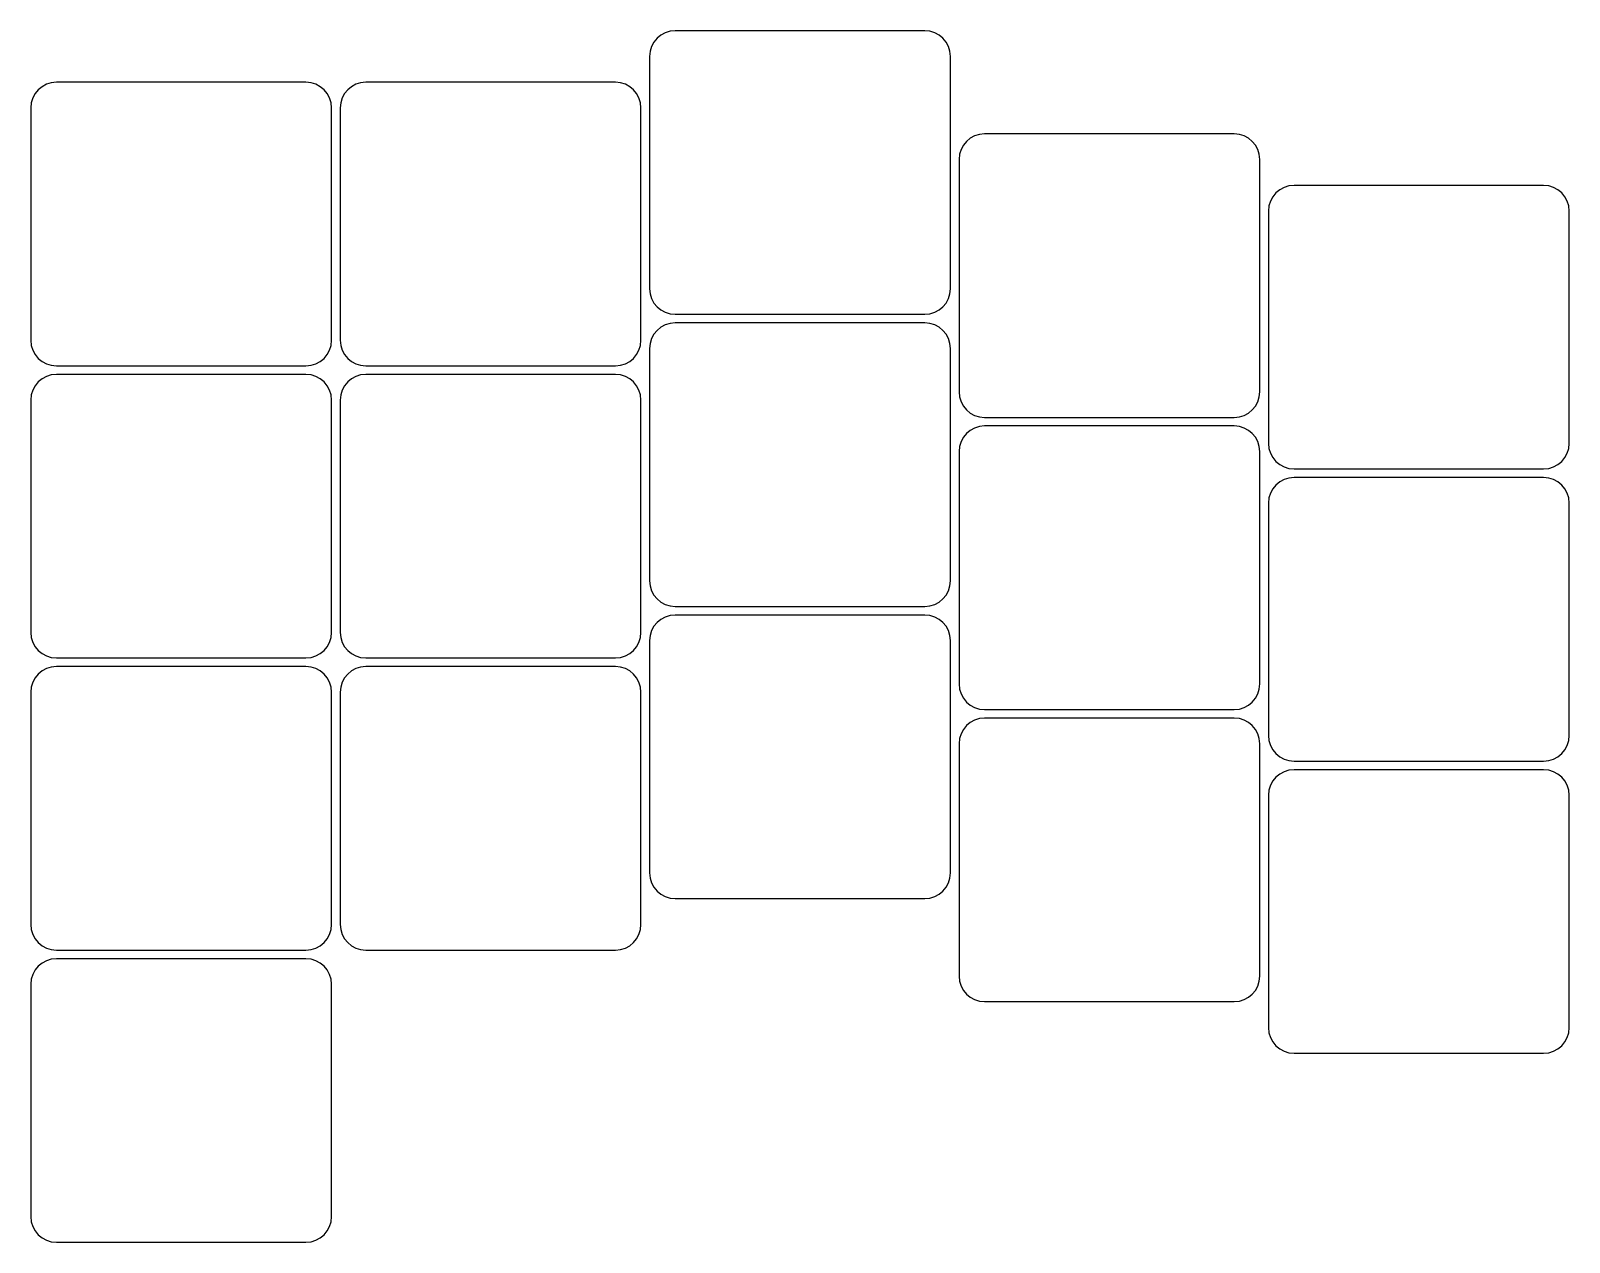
# Model space of a CAD drawing. Header units: millimetres. Extents: x -8.8 to 80.8, y -8.2 to 62.2.
import ezdxf

# ---------------------------------------------------------------- set-up
doc = ezdxf.new("R2010")
doc.units = ezdxf.units.MM

msp = doc.modelspace()

# ---------------------------------------------------------------- linework, layer by layer
for p, q in [((43.26, 62.25), (28.74, 62.25)), ((27.25, 60.76), (27.25, 47.24)), ((44.75, 47.24), (44.75, 60.76)), ((7.26, 59.25), (-7.26, 59.25)), ((25.26, 59.25), (10.74, 59.25)), ((-8.75, 57.76), (-8.75, 44.24)), ((8.75, 44.24), (8.75, 57.76)), ((9.25, 57.76), (9.25, 44.24)), ((26.75, 44.24), (26.75, 57.76)), ((61.26, 56.25), (46.74, 56.25)), ((45.25, 54.76), (45.25, 41.24)), ((62.75, 41.24), (62.75, 54.76)), ((79.26, 53.25), (64.74, 53.25)), ((63.25, 51.76), (63.25, 38.24)), ((80.75, 38.24), (80.75, 51.76)), ((28.74, 45.75), (43.26, 45.75)), ((43.26, 45.25), (28.74, 45.25)), ((27.25, 43.76), (27.25, 30.24)), ((44.75, 30.24), (44.75, 43.76)), ((-7.26, 42.75), (7.26, 42.75)), ((7.26, 42.25), (-7.26, 42.25)), ((10.74, 42.75), (25.26, 42.75)), ((25.26, 42.25), (10.74, 42.25)), ((-8.75, 40.76), (-8.75, 27.24)), ((8.75, 27.24), (8.75, 40.76)), ((9.25, 40.76), (9.25, 27.24)), ((26.75, 27.24), (26.75, 40.76)), ((46.74, 39.75), (61.26, 39.75)), ((61.26, 39.25), (46.74, 39.25)), ((45.25, 37.76), (45.25, 24.24)), ((62.75, 24.24), (62.75, 37.76)), ((64.74, 36.75), (79.26, 36.75)), ((79.26, 36.25), (64.74, 36.25)), ((63.25, 34.76), (63.25, 21.24)), ((80.75, 21.24), (80.75, 34.76)), ((28.74, 28.75), (43.26, 28.75)), ((43.26, 28.25), (28.74, 28.25)), ((27.25, 26.76), (27.25, 13.24)), ((44.75, 13.24), (44.75, 26.76)), ((-7.26, 25.75), (7.26, 25.75)), ((7.26, 25.25), (-7.26, 25.25)), ((10.74, 25.75), (25.26, 25.75)), ((25.26, 25.25), (10.74, 25.25)), ((-8.75, 23.76), (-8.75, 10.24)), ((8.75, 10.24), (8.75, 23.76)), ((9.25, 23.76), (9.25, 10.24)), ((26.75, 10.24), (26.75, 23.76)), ((46.74, 22.75), (61.26, 22.75)), ((61.26, 22.25), (46.74, 22.25)), ((45.25, 20.76), (45.25, 7.24)), ((62.75, 7.24), (62.75, 20.76)), ((64.74, 19.75), (79.26, 19.75)), ((79.26, 19.25), (64.74, 19.25)), ((63.25, 17.76), (63.25, 4.24)), ((80.75, 4.24), (80.75, 17.76)), ((28.74, 11.75), (43.26, 11.75)), ((-7.26, 8.75), (7.26, 8.75)), ((7.26, 8.25), (-7.26, 8.25)), ((10.74, 8.75), (25.26, 8.75)), ((-8.75, 6.76), (-8.75, -6.76)), ((8.75, -6.76), (8.75, 6.76)), ((46.74, 5.75), (61.26, 5.75)), ((64.74, 2.75), (79.26, 2.75)), ((-7.26, -8.25), (7.26, -8.25))]:
    msp.add_line(p, q)
for centre, start, end in [((28.74, 60.76), 90, 180), ((43.26, 60.76), 0, 90), ((-7.26, 57.76), 90, 180), ((7.26, 57.76), 0, 90), ((10.74, 57.76), 90, 180), ((25.26, 57.76), 0, 90), ((46.74, 54.76), 90, 180), ((61.26, 54.76), 0, 90), ((64.74, 51.76), 90, 180), ((79.26, 51.76), 0, 90), ((28.74, 47.24), 180, 270), ((43.26, 47.24), 270, 0), ((28.74, 43.76), 90, 180), ((43.26, 43.76), 0, 90), ((-7.26, 44.24), 180, 270), ((7.26, 44.24), 270, 0), ((10.74, 44.24), 180, 270), ((25.26, 44.24), 270, 0), ((-7.26, 40.76), 90, 180), ((7.26, 40.76), 0, 90), ((10.74, 40.76), 90, 180), ((25.26, 40.76), 0, 90), ((46.74, 41.24), 180, 270), ((61.26, 41.24), 270, 0), ((46.74, 37.76), 90, 180), ((61.26, 37.76), 0, 90), ((64.74, 38.24), 180, 270), ((79.26, 38.24), 270, 0), ((64.74, 34.76), 90, 180), ((79.26, 34.76), 0, 90), ((28.74, 30.24), 180, 270), ((43.26, 30.24), 270, 0), ((28.74, 26.76), 90, 180), ((43.26, 26.76), 0, 90), ((-7.26, 27.24), 180, 270), ((7.26, 27.24), 270, 0), ((10.74, 27.24), 180, 270), ((25.26, 27.24), 270, 0), ((-7.26, 23.76), 90, 180), ((7.26, 23.76), 0, 90), ((10.74, 23.76), 90, 180), ((25.26, 23.76), 0, 90), ((46.74, 24.24), 180, 270), ((61.26, 24.24), 270, 0), ((46.74, 20.76), 90, 180), ((61.26, 20.76), 0, 90), ((64.74, 21.24), 180, 270), ((79.26, 21.24), 270, 0), ((64.74, 17.76), 90, 180), ((79.26, 17.76), 0, 90), ((28.74, 13.24), 180, 270), ((43.26, 13.24), 270, 0), ((-7.26, 10.24), 180, 270), ((7.26, 10.24), 270, 0), ((10.74, 10.24), 180, 270), ((25.26, 10.24), 270, 0), ((-7.26, 6.76), 90, 180), ((7.26, 6.76), 0, 90), ((46.74, 7.24), 180, 270), ((61.26, 7.24), 270, 0), ((64.74, 4.24), 180, 270), ((79.26, 4.24), 270, 0), ((-7.26, -6.76), 180, 270), ((7.26, -6.76), 270, 0)]:
    msp.add_arc(centre, 1.49, start, end)

doc.saveas('drawing.dxf')
